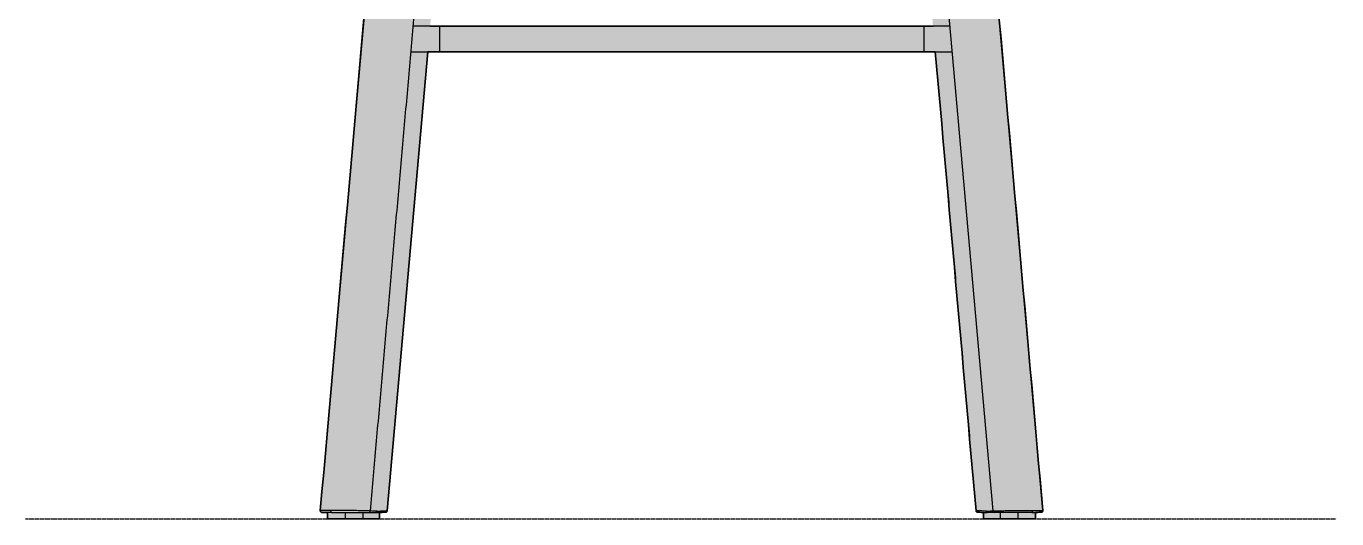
# Model space of a CAD drawing. Header units: millimetres. Extents: x 0 to 1859, y -787 to 866.
# Drawn here: x 0 to 814, y 0 to 306 of the extents above; entities that cross this region are included whole.
import ezdxf

# ---------------------------------------------------------------- set-up
doc = ezdxf.new("R2010")
doc.units = ezdxf.units.MM
doc.linetypes.add('Dots', pattern=[1, 0, -1])
doc.layers.add('Blocks', color=7, linetype='Continuous')
doc.layers.add('Blocks$Fill', color=7, linetype='Continuous', true_color=0xffffff)
for name, color, linetype, lineweight, true_color in [('Blocks$Inner', 7, 'Continuous', 25, 0x007f00), ('Blocks$Outline', 7, 'Continuous', 35, 0xff3f3f), ('Groud', 7, 'Dots', 25, 0x243775)]:
    doc.layers.add(name, color=color, linetype=linetype, lineweight=lineweight, true_color=true_color)

# ---------------------------------------------------------------- blocks, each defined once
blk = doc.blocks.new('Form Barstool High Front')
at = {"layer": 'Blocks$Fill'}
h = blk.add_hatch(color=256, dxfattribs=at)
h.paths.add_polyline_path([(572.24, 825.63), (570.02, 828.63), (568.87, 830.11), (567.69, 831.56), (566.41, 833.04), (565.08, 834.47), (563.71, 835.87), (562.31, 837.22), (560.9, 838.51), (559.47, 839.76), (558, 840.97), (556.5, 842.13), (555.05, 843.18), (553.58, 844.19), (552.09, 845.16), (550.57, 846.09), (549.15, 846.92), (547.72, 847.72), (546.27, 848.48), (544.8, 849.22), (542.12, 850.49), (539.4, 851.67), (537.5, 852.43), (535.59, 853.15), (533.66, 853.83), (531.72, 854.48), (528, 855.6), (524.24, 856.61), (520.58, 857.48), (516.9, 858.27), (509.66, 859.66), (498.88, 861.44), (492.62, 862.31), (485.3, 863.19), (476.75, 864), (466.86, 864.7), (456.36, 865.21), (432.59, 865.76), (407.1, 865.82), (402.07, 865.82), (365.07, 865.46), (346.26, 864.63), (336.45, 863.92), (327.86, 863.07), (317.52, 861.76), (307.75, 860.22), (297.94, 858.41), (295.04, 857.8), (291.5, 856.99), (287.53, 855.97), (283.68, 854.86), (281.69, 854.22), (279.7, 853.54), (277.71, 852.82), (275.75, 852.05), (273.01, 850.9), (271.52, 850.22), (270.08, 849.52), (269.23, 849.08), (267.14, 847.96), (261.57, 844.74), (260.82, 844.28), (260.09, 843.81), (259.37, 843.32), (258.66, 842.83), (257.49, 841.97), (256.36, 841.09), (255.33, 840.26), (254.33, 839.42), (253.19, 838.42), (252.08, 837.4), (251.05, 836.41), (250.04, 835.4), (248.3, 833.58), (247.01, 832.14), (245.33, 830.14), (244.35, 828.91), (243.39, 827.65), (242, 825.67), (240.77, 823.8), (240.18, 822.87), (239.63, 821.92), (239.15, 821.06), (237.82, 818.42), (236.31, 814.68), (235.84, 813.41), (235.44, 812.22), (235.05, 811.02), (233.07, 804.12), (228.53, 787.46), (226.35, 780.37), (225.37, 777.43), (224.05, 773.71), (223.34, 771.87), (222.64, 770.16), (221.96, 768.6), (221.63, 767.89), (221.3, 767.23), (221.08, 766.81), (220.42, 765.64), (218.66, 765.98), (217.55, 766.16), (216.63, 766.29), (215.8, 766.39), (215.14, 766.45), (214.54, 766.5), (213.96, 766.53), (213.42, 766.55), (212.89, 766.56), (212.39, 766.57), (211.9, 766.56), (211.45, 766.54), (210.73, 766.5), (210.06, 766.43), (209.71, 766.39), (209.38, 766.34), (209.05, 766.29), (208.72, 766.23), (208.4, 766.17), (208.08, 766.1), (207.77, 766.02), (207.48, 765.93), (207.29, 765.88), (207.1, 765.81), (206.92, 765.75), (206.74, 765.68), (206.55, 765.61), (206.37, 765.53), (206.19, 765.45), (206.01, 765.36), (205.91, 765.31), (205.82, 765.25), (205.73, 765.2), (205.63, 765.14), (205.54, 765.09), (205.45, 765.03), (205.36, 764.97), (205.27, 764.9), (205.18, 764.83), (205.09, 764.76), (205, 764.69), (204.92, 764.61), (204.83, 764.53), (204.75, 764.45), (204.67, 764.37), (204.59, 764.29), (204.54, 764.23), (204.49, 764.17), (204.45, 764.11), (204.4, 764.06), (204.36, 764), (204.31, 763.93), (204.27, 763.87), (204.22, 763.81), (204.15, 763.69), (204.08, 763.58), (204.01, 763.45), (203.94, 763.33), (203.89, 763.22), (203.84, 763.11), (203.79, 762.99), (203.74, 762.87), (203.71, 762.77), (203.67, 762.66), (203.64, 762.56), (203.6, 762.44), (203.55, 762.26), (203.51, 762.05), (203.46, 761.83), (203.42, 761.58), (203.4, 761.41), (203.38, 761.24), (203.36, 761.05), (203.35, 760.87), (203.34, 760.64), (203.33, 760.4), (203.32, 759.92), (203.33, 759.37), (203.36, 758.83), (203.38, 758.53), (203.4, 758.24), (203.43, 757.96), (203.47, 757.71), (203.49, 757.59), (203.51, 757.47), (203.53, 757.36), (203.56, 757.25), (203.58, 757.15), (203.61, 757.05), (203.67, 756.86), (203.73, 756.66), (203.77, 756.56), (203.81, 756.46), (203.85, 756.36), (203.89, 756.26), (203.98, 756.07), (204.03, 755.95), (204.09, 755.83), (204.16, 755.71), (204.23, 755.59), (204.3, 755.47), (204.38, 755.34), (204.46, 755.21), (204.55, 755.08), (204.64, 754.96), (204.72, 754.84), (204.82, 754.73), (204.91, 754.6), (205.02, 754.48), (205.13, 754.36), (205.24, 754.23), (205.36, 754.1), (205.5, 753.95), (205.65, 753.81), (205.8, 753.66), (205.97, 753.5), (206.14, 753.35), (206.33, 753.19), (206.53, 753.03), (206.73, 752.87), (207.05, 752.62), (207.4, 752.37), (207.77, 752.12), (208.17, 751.86), (208.63, 751.58), (209.12, 751.28), (209.65, 750.98), (210.23, 750.68), (211.44, 750.08), (212.73, 749.48), (213.64, 749.04), (214.06, 748.86), (214.26, 748.78), (214.45, 748.71), (214.67, 748.63), (219.39, 746.77), (222.08, 745.8), (224.81, 744.88), (229.77, 743.31), (234.24, 742), (243.45, 739.56), (243.87, 737.87), (244.19, 736.47), (244.48, 735.07), (244.75, 733.66), (244.96, 732.4), (245.14, 731.13), (245.31, 729.87), (245.45, 728.59), (245.64, 726.34), (245.76, 724.08), (245.8, 721.99), (245.79, 719.89), (245.73, 717.91), (245.67, 716.92), (245.54, 715.44), (245.53, 715.28), (182.67, 5.09), (182.67, 5.02), (182.68, 4.94), (182.68, 4.9), (182.68, 4.87), (182.68, 4.85), (182.68, 4.83), (182.69, 4.81), (182.69, 4.8), (182.69, 4.78), (182.7, 4.76), (182.7, 4.74), (182.71, 4.72), (182.71, 4.7), (182.72, 4.68), (182.73, 4.66), (182.73, 4.64), (182.74, 4.63), (182.75, 4.61), (182.76, 4.59), (182.77, 4.57), (182.77, 4.55), (182.78, 4.54), (182.79, 4.52), (182.8, 4.5), (182.81, 4.48), (182.82, 4.46), (182.84, 4.45), (182.85, 4.43), (182.86, 4.41), (182.87, 4.4), (182.88, 4.38), (182.9, 4.36), (182.91, 4.35), (182.92, 4.33), (182.94, 4.32), (182.95, 4.3), (182.97, 4.29), (182.98, 4.27), (183, 4.26), (183.01, 4.25), (183.03, 4.23), (183.04, 4.23), (183.04, 4.22), (183.05, 4.22), (183.06, 4.21), (183.07, 4.2), (183.08, 4.2), (183.09, 4.19), (183.11, 4.18), (183.12, 4.18), (183.13, 4.17), (183.15, 4.17), (183.16, 4.16), (183.2, 4.15), (183.24, 4.13), (183.28, 4.12), (183.4, 4.08), (183.54, 4.04), (183.72, 4), (187.14, 4), (187.14, 0), (187.14, 0), (197.53, 0), (197.53, 0), (197.53, 0), (197.54, 0), (197.54, 0), (197.54, 0), (197.72, 0), (197.79, 0), (197.79, 0), (197.79, 0), (209.14, 0), (209.14, 0), (219.53, 0), (219.53, 4.02), (222.66, 4.04), (223.18, 4.05), (223.34, 4.06), (223.41, 4.07), (223.46, 4.07), (223.5, 4.08), (223.54, 4.09), (223.6, 4.1), (223.65, 4.12), (223.67, 4.13), (223.69, 4.15), (223.71, 4.16), (223.74, 4.17), (223.76, 4.19), (223.78, 4.2), (223.79, 4.21), (223.81, 4.22), (223.82, 4.23), (223.84, 4.25), (223.85, 4.26), (223.86, 4.27), (223.88, 4.28), (223.89, 4.3), (223.9, 4.31), (223.91, 4.32), (223.93, 4.34), (223.94, 4.35), (223.96, 4.38), (223.98, 4.41), (224, 4.44), (224.02, 4.47), (224.03, 4.48), (224.04, 4.5), (224.05, 4.51), (224.06, 4.53), (224.07, 4.54), (224.08, 4.56), (224.08, 4.57), (224.09, 4.59), (224.1, 4.61), (224.1, 4.62), (224.11, 4.64), (224.12, 4.65), (224.12, 4.67), (224.13, 4.69), (224.14, 4.72), (224.14, 4.75), (224.15, 4.78), (224.16, 4.85), (224.18, 4.91), (249.45, 290.23), (564.68, 290.23), (589.95, 4.91), (589.97, 4.78), (589.98, 4.75), (589.99, 4.72), (589.99, 4.69), (590, 4.68), (590, 4.66), (590.01, 4.65), (590.01, 4.64), (590.02, 4.62), (590.02, 4.61), (590.03, 4.6), (590.03, 4.58), (590.04, 4.57), (590.05, 4.56), (590.05, 4.54), (590.06, 4.53), (590.07, 4.51), (590.09, 4.48), (590.11, 4.46), (590.12, 4.43), (590.14, 4.41), (590.16, 4.39), (590.18, 4.36), (590.21, 4.34), (590.23, 4.31), (590.25, 4.29), (590.28, 4.26), (590.3, 4.24), (590.33, 4.22), (590.35, 4.21), (590.36, 4.19), (590.38, 4.18), (590.39, 4.17), (590.41, 4.16), (590.42, 4.15), (590.44, 4.14), (590.45, 4.13), (590.47, 4.12), (590.49, 4.12), (590.51, 4.11), (590.52, 4.1), (590.59, 4.09), (590.62, 4.08), (590.66, 4.07), (590.72, 4.07), (590.78, 4.06), (590.94, 4.05), (591.46, 4.04), (594.59, 4.02), (594.59, 0), (594.77, 0), (604.99, 0), (604.99, 0), (604.99, 0), (616.34, 0), (616.34, 0), (616.34, 0), (616.56, 0), (616.58, 0), (616.59, 0), (616.59, 0), (616.59, 0), (626.99, 0), (626.99, 4.02), (629.97, 4.05), (630.49, 4.06), (630.58, 4.07), (630.66, 4.08), (630.72, 4.08), (630.77, 4.09), (630.82, 4.1), (630.85, 4.1), (630.92, 4.12), (630.94, 4.13), (630.95, 4.14), (630.97, 4.15), (630.99, 4.16), (631.01, 4.17), (631.03, 4.19), (631.04, 4.2), (631.06, 4.21), (631.08, 4.23), (631.09, 4.24), (631.11, 4.25), (631.12, 4.27), (631.14, 4.28), (631.15, 4.29), (631.17, 4.31), (631.18, 4.32), (631.19, 4.34), (631.21, 4.35), (631.23, 4.38), (631.25, 4.41), (631.28, 4.44), (631.3, 4.47), (631.32, 4.5), (631.33, 4.53), (631.35, 4.56), (631.37, 4.59), (631.38, 4.62), (631.39, 4.64), (631.39, 4.65), (631.4, 4.67), (631.4, 4.68), (631.41, 4.7), (631.42, 4.71), (631.42, 4.73), (631.42, 4.74), (631.43, 4.76), (631.43, 4.77), (631.43, 4.79), (631.44, 4.81), (631.44, 4.82), (631.44, 4.84), (631.45, 4.87), (631.45, 4.91), (631.45, 4.94), (631.45, 5.09), (603.76, 317.91), (569.71, 702.6), (568.59, 715.28), (568.59, 715.28), (568.36, 719.04), (568.33, 720.18), (568.31, 721.32), (568.35, 723.6), (568.4, 724.95), (568.48, 726.3), (568.59, 727.64), (568.72, 728.98), (569, 731.27), (569.36, 733.54), (569.59, 734.8), (569.84, 736.06), (570.42, 738.55), (570.67, 739.54), (574.29, 740.45), (581.88, 742.55), (589.64, 744.96), (593.34, 746.22), (595.16, 746.88), (601.06, 749.28), (602.39, 749.9), (603.64, 750.51), (604.14, 750.77), (604.62, 751.03), (605.07, 751.29), (605.51, 751.55), (606.23, 752), (606.57, 752.23), (606.9, 752.46), (607.18, 752.66), (607.45, 752.86), (607.71, 753.07), (607.96, 753.28), (608.18, 753.47), (608.39, 753.66), (608.59, 753.85), (608.78, 754.04), (608.92, 754.18), (609.04, 754.32), (609.16, 754.45), (609.26, 754.57), (609.4, 754.74), (609.52, 754.9), (609.66, 755.09), (609.79, 755.3), (609.87, 755.42), (609.95, 755.54), (610.02, 755.66), (610.08, 755.79), (610.16, 755.93), (610.23, 756.08), (610.29, 756.23), (610.35, 756.37), (610.41, 756.54), (610.47, 756.71), (610.52, 756.89), (610.57, 757.06), (610.61, 757.25), (610.65, 757.44), (610.69, 757.62), (610.72, 757.81), (610.75, 758.04), (610.78, 758.26), (610.82, 758.7), (610.85, 759.09), (610.87, 759.48), (610.88, 759.82), (610.88, 760.16), (610.87, 760.44), (610.86, 760.72), (610.84, 760.96), (610.82, 761.19), (610.79, 761.46), (610.75, 761.71), (610.7, 761.95), (610.68, 762.07), (610.65, 762.18), (610.62, 762.31), (610.59, 762.43), (610.55, 762.55), (610.51, 762.67), (610.47, 762.78), (610.43, 762.89), (610.39, 763), (610.35, 763.11), (610.29, 763.22), (610.24, 763.33), (610.19, 763.44), (610.13, 763.55), (610.07, 763.65), (610.01, 763.74), (609.95, 763.84), (609.89, 763.93), (609.82, 764.02), (609.74, 764.12), (609.67, 764.21), (609.59, 764.29), (609.52, 764.37), (609.44, 764.45), (609.36, 764.53), (609.29, 764.6), (609.22, 764.66), (609.15, 764.72), (609.08, 764.78), (609.01, 764.83), (608.94, 764.88), (608.87, 764.93), (608.73, 765.03), (608.64, 765.09), (608.56, 765.14), (608.47, 765.19), (608.38, 765.24), (608.2, 765.34), (608.02, 765.43), (607.81, 765.53), (607.59, 765.63), (607.36, 765.71), (607.13, 765.8), (606.87, 765.88), (606.61, 765.96), (606.33, 766.04), (606.05, 766.11), (605.74, 766.18), (605.41, 766.24), (605.08, 766.3), (604.74, 766.35), (604.38, 766.4), (604, 766.45), (603.61, 766.48), (603.2, 766.52), (602.78, 766.54), (602.35, 766.56), (601.89, 766.56), (601.42, 766.57), (600.75, 766.55), (600.03, 766.52), (599.31, 766.47), (598.54, 766.4), (597.78, 766.31), (596.97, 766.2), (595.32, 765.94), (593.76, 765.64), (593.26, 766.54), (592.76, 767.5), (592.49, 768.05), (592.22, 768.64), (591.67, 769.9), (590.79, 772.05), (589.75, 774.8), (588.59, 778.13), (586.76, 783.83), (584.04, 793.27), (579.86, 808.61), (578.82, 812.04), (578.44, 813.17), (577.95, 814.51), (576.38, 818.42), (575.05, 821.06), (574.58, 821.92), (574.02, 822.86), (573.44, 823.79)], flags=0)
h.paths.add_polyline_path([(407.1, 721.3), (419.53, 721.39), (432.96, 721.78), (457.83, 723.12), (479.7, 724.88), (505.16, 727.65), (523.28, 730.2), (524.43, 726.6), (524.76, 725.49), (525.06, 724.37), (525.34, 723.25), (525.6, 722.12), (526.06, 719.85), (526.45, 717.56), (527.06, 712.88), (527.07, 712.87), (527.09, 712.85), (527.1, 712.83), (527.11, 712.81), (527.12, 712.8), (527.13, 712.78), (527.14, 712.76), (527.15, 712.74), (527.17, 712.7), (527.18, 712.66), (527.2, 712.62), (527.22, 712.57), (527.23, 712.53), (527.25, 712.49), (527.27, 712.4), (527.42, 711.83), (527.62, 711.01), (527.69, 710.69), (527.81, 710.01), (527.92, 709.31), (527.93, 709.21), (527.99, 708.7), (528, 708.49), (528.03, 707.87), (528.05, 707.28), (528.04, 707), (528.04, 706.73), (528.03, 706.49), (528.01, 706.26), (527.98, 705.87), (527.92, 705.42), (527.92, 705.39), (527.91, 705.35), (527.91, 705.31), (535.39, 620.85), (278.73, 620.85), (286.21, 705.3), (286.16, 705.79), (286.1, 706.47), (286.08, 706.86), (286.07, 707.07), (286.07, 707.32), (286.09, 707.88), (286.12, 708.49), (286.13, 708.59), (286.18, 709.1), (286.2, 709.31), (286.31, 710.01), (286.44, 710.69), (286.5, 711.01), (286.71, 711.87), (286.92, 712.68), (286.95, 712.79), (286.96, 712.88), (287.16, 714.06), (287.67, 717.56), (288.06, 719.85), (288.52, 722.12), (288.79, 723.25), (289.07, 724.37), (289.37, 725.49), (289.69, 726.6), (290.85, 730.22), (311.02, 727.41), (334.3, 724.92), (361.9, 722.82), (387.78, 721.66), (394.93, 721.43)], flags=0)
h.paths.add_polyline_path([(563.26, 306.23), (250.86, 306.23), (276.08, 590.9), (538.04, 590.9)], flags=0)
at = {"layer": 'Blocks$Inner'}
for p, q in [((573.8, 306.23), (240.31, 306.23)), ((256.62, 306.23), (256.62, 290.23)), ((557.5, 306.23), (557.5, 290.23)), ((224.18, 4.91), (249.45, 290.23)), ((238.95, 290.23), (575.1, 290.23)), ((187.14, 0), (187.14, 4)), ((198.14, 4), (198.14, 0)), ((209.14, 4), (209.14, 0)), ((615.99, 4), (615.99, 0))]:
    blk.add_line(p, q, dxfattribs=at)
for points in [[(276, 713.03), (275.21, 713.4), (274.01, 713.79), (272.45, 714.18), (270.56, 714.56), (268.41, 714.92), (266.05, 715.26), (263.55, 715.56), (260.97, 715.81), (258.56, 716), (256.2, 716.13), (253.96, 716.21), (251.9, 716.24), (250.05, 716.2), (248.48, 716.11), (247.21, 715.97), (246.29, 715.78), (245.72, 715.54), (245.53, 715.28), (244.41, 702.6), (216.27, 384.69), (182.67, 5.09)], [(631.45, 5.09), (603.76, 317.91), (569.71, 702.6), (568.59, 715.28)], [(548.47, 590.99), (566.96, 382.14), (600.35, 4.91)]]:
    blk.add_lwpolyline(points, dxfattribs=at)
for points in [[(213.78, 4.91), (241.26, 315.4)], [(564.68, 290.23), (589.95, 4.91)], [(219.53, 0), (219.53, 4.02)], [(594.59, 0), (594.59, 4.02)], [(604.99, 4), (604.99, 0)], [(626.99, 0), (626.99, 4.02)]]:
    blk.add_open_spline(points, degree=1, dxfattribs=at)
for points, knots in [([(182.67, 5.09), (182.67, 4.99), (182.67, 4.79), (182.79, 4.49), (183, 4.23), (183.19, 4.13), (183.72, 4)], [32.721988, 32.721988, 32.721988, 32.721988, 32.954313, 33.206019, 33.466326, 33.721988, 33.721988, 33.721988, 33.721988]), ([(189.1, 5.15), (188.47, 5.15), (187.27, 5.15), (185.85, 5.14), (184.78, 5.14), (183.79, 5.13), (183.06, 5.11), (182.68, 5.1)], [2, 2, 2, 2, 2.164047, 2.312492, 2.442202, 2.556755, 3, 3, 3, 3]), ([(189.67, 4), (189.17, 4), (188.08, 4), (186.61, 4), (185.26, 4), (184.21, 4), (183.63, 4), (183.73, 4), (183.77, 4)], [0, 0, 0, 0, 0.134913, 0.287618, 0.459857, 0.652739, 0.866179, 1, 1, 1, 1]), ([(189.1, 5.15), (189.09, 5.02), (189.09, 4.88), (189.13, 4.6), (189.17, 4.46), (189.29, 4.23), (189.36, 4.14), (189.52, 4.02), (189.6, 4), (189.67, 4)], [0, 0, 0, 0, 0.25, 0.25, 0.500001, 0.500001, 0.750001, 0.750001, 1, 1, 1, 1]), ([(198.07, 5.12), (197.94, 5.12), (197.67, 5.12), (197.27, 5.13), (196.88, 5.13), (196.48, 5.13), (196.09, 5.13), (195.43, 5.13), (194.51, 5.14), (193.35, 5.14), (192.22, 5.15), (191.31, 5.15), (190.6, 5.15), (190.09, 5.15), (189.58, 5.15), (189.26, 5.15), (189.1, 5.15)], [1, 1, 1, 1, 1.041508, 1.083006, 1.124494, 1.165973, 1.207443, 1.248904, 1.374706, 1.500439, 1.626117, 1.751749, 1.813818, 1.875882, 1.937942, 2, 2, 2, 2]), ([(189.67, 4), (190.21, 4), (191.36, 4), (193.38, 4), (195.78, 4), (198.55, 4), (201.59, 4), (204.72, 4), (207.66, 4), (210.14, 4), (211.84, 4), (213.03, 4)], [1, 1, 1, 1, 1.061423, 1.130945, 1.209362, 1.297176, 1.39435, 1.500008, 1.612222, 1.72804, 2, 2, 2, 2]), ([(213.77, 4.91), (213.77, 4.91), (213.84, 4.92), (213.61, 4.93), (213.06, 4.95), (212.1, 4.98), (210.81, 5), (209.19, 5.02), (207.31, 5.05), (205.21, 5.07), (202.92, 5.09), (200.53, 5.11), (198.89, 5.12), (198.07, 5.12)], [0, 0, 0, 0, 0.002425, 0.102114, 0.201925, 0.30183, 0.401778, 0.501724, 0.601622, 0.701423, 0.8011, 0.900626, 1, 1, 1, 1]), ([(209.14, 0), (209.61, 0), (210.78, 0), (212.64, 0), (214.61, 0), (216.37, 0), (217.8, 0), (218.81, 0), (219.43, 0), (219.5, 0), (219.53, 0)], [0, 0, 0, 0, 0.084395, 0.21238, 0.345686, 0.481821, 0.617956, 0.751262, 0.879248, 1, 1, 1, 1]), ([(213.03, 4), (213.22, 4.1), (213.39, 4.19), (213.59, 4.4), (213.73, 4.64), (213.76, 4.82), (213.78, 4.91)], [0, 0, 0, 0, 0.254808, 0.513061, 0.764415, 1, 1, 1, 1]), ([(213.03, 4), (213.2, 4), (214.08, 4), (215.49, 4), (216.64, 4), (217.18, 4)], [2, 2, 2, 2, 2.113432, 2.584136, 3, 3, 3, 3]), ([(217.75, 4.85), (217.09, 4.85), (215.83, 4.85), (214.42, 4.85), (213.77, 4.86)], [0, 0, 0, 0, 0.532161, 1, 1, 1, 1]), ([(217.18, 4), (217.24, 4), (217.31, 4.02), (217.44, 4.1), (217.5, 4.16), (217.61, 4.32), (217.66, 4.42), (217.72, 4.63), (217.74, 4.74), (217.75, 4.85)], [3, 3, 3, 3, 3.249999, 3.249999, 3.499999, 3.499999, 3.75, 3.75, 4, 4, 4, 4]), ([(217.27, 4.01), (218.2, 4.01), (220.06, 4.02), (222.04, 4.03), (223.36, 4.05), (223.52, 4.08), (223.6, 4.1)], [0, 0, 0, 0, 0.247874, 0.496616, 0.747102, 1, 1, 1, 1]), ([(217.75, 4.85), (218.38, 4.85), (219.58, 4.85), (221, 4.86), (222.07, 4.86), (223.06, 4.87), (223.79, 4.89), (224.17, 4.9), (224.14, 4.91), (224.14, 4.91)], [4, 4, 4, 4, 4.16412, 4.312615, 4.442356, 4.556928, 4.754387, 4.924732, 5, 5, 5, 5]), ([(223.53, 4.06), (223.61, 4.1), (223.79, 4.19), (223.99, 4.4), (224.13, 4.64), (224.16, 4.82), (224.17, 4.91)], [0, 0, 0, 0, 0.254775, 0.512994, 0.764316, 1, 1, 1, 1]), ([(589.95, 4.91), (589.96, 4.82), (589.99, 4.64), (590.13, 4.4), (590.33, 4.19), (590.52, 4.1)], [286.439488, 286.439488, 286.439488, 286.439488, 286.675073, 286.926427, 287.439488, 287.439488, 287.439488, 287.439488]), ([(596.37, 4.85), (595.73, 4.85), (594.45, 4.85), (592.86, 4.86), (591.57, 4.87), (590.64, 4.88), (590.05, 4.89), (589.99, 4.91), (589.95, 4.91)], [4, 4, 4, 4, 4.166864, 4.333795, 4.500881, 4.668191, 4.835747, 5, 5, 5, 5]), ([(590.52, 4.1), (590.6, 4.08), (590.76, 4.05), (592.08, 4.03), (594.06, 4.02), (595.92, 4.01), (596.85, 4.01)], [287.439488, 287.439488, 287.439488, 287.439488, 287.692385, 287.942872, 288.191614, 288.439488, 288.439488, 288.439488, 288.439488]), ([(604.99, 0), (604.52, 0), (603.34, 0), (601.49, 0), (599.51, 0), (597.76, 0), (596.33, 0), (595.31, 0), (594.7, 0), (594.62, 0), (594.59, 0)], [0, 0, 0, 0, 0.084395, 0.21238, 0.345686, 0.481821, 0.617956, 0.751262, 0.879248, 1, 1, 1, 1]), ([(596.37, 4.85), (597.21, 4.85), (598.43, 4.85), (599.81, 4.86), (600.23, 4.86)], [0, 0, 0, 0, 0.693955, 1, 1, 1, 1]), ([(596.95, 4), (596.88, 4), (596.82, 4.02), (596.68, 4.1), (596.62, 4.16), (596.51, 4.32), (596.47, 4.42), (596.4, 4.63), (596.38, 4.74), (596.37, 4.85)], [3, 3, 3, 3, 3.249999, 3.249999, 3.499999, 3.499999, 3.75, 3.75, 4, 4, 4, 4]), ([(601.44, 4), (600.95, 4), (600.06, 4), (598.63, 4), (597.49, 4), (596.95, 4)], [2, 2, 2, 2, 2.119465, 2.586966, 3, 3, 3, 3]), ([(600.35, 4.91), (600.36, 4.82), (600.39, 4.64), (600.53, 4.4), (600.73, 4.19), (600.91, 4.1), (601.15, 4)], [0, 0, 0, 0, 0.23568, 0.487002, 0.745223, 1, 1, 1, 1]), ([(600.39, 4.91), (600.38, 4.91), (600.75, 4.94), (601.85, 4.97), (604.11, 5.01), (606.64, 5.05), (609.06, 5.07), (611.14, 5.09), (613.5, 5.11), (615.18, 5.12), (616.06, 5.12)], [0, 0, 0, 0, 0.133096, 0.296927, 0.456576, 0.619692, 0.705489, 0.795988, 0.893259, 1, 1, 1, 1]), ([(624.45, 4), (623.91, 4), (622.77, 4), (620.74, 4), (618.34, 4), (615.57, 4), (612.53, 4), (609.41, 4), (606.46, 4), (603.99, 4), (602.28, 4), (601.43, 4), (601.44, 4), (601.44, 4)], [1, 1, 1, 1, 1.061301, 1.130686, 1.208947, 1.296588, 1.39357, 1.499018, 1.611011, 1.726599, 1.842188, 1.954181, 2, 2, 2, 2]), ([(616.06, 5.12), (616.18, 5.12), (616.43, 5.12), (616.82, 5.13), (617.22, 5.13), (617.62, 5.13), (618.04, 5.13), (618.46, 5.13), (618.9, 5.14), (619.35, 5.14), (619.81, 5.14), (620.29, 5.14), (620.8, 5.14), (621.35, 5.14), (621.94, 5.15), (622.54, 5.15), (623.16, 5.15), (623.78, 5.15), (624.41, 5.15), (624.82, 5.15), (625.03, 5.15)], [1, 1, 1, 1, 1.039353, 1.079623, 1.12092, 1.163362, 1.207066, 1.252153, 1.298545, 1.346307, 1.395699, 1.446989, 1.500447, 1.563482, 1.629295, 1.697898, 1.76929, 1.843457, 1.920375, 2, 2, 2, 2]), ([(625.03, 5.15), (625.04, 5.02), (625.04, 4.88), (624.99, 4.6), (624.95, 4.46), (624.83, 4.23), (624.76, 4.14), (624.6, 4.02), (624.52, 4), (624.45, 4)], [0, 0, 0, 0, 0.25, 0.25, 0.500001, 0.500001, 0.750001, 0.750001, 1, 1, 1, 1]), ([(624.56, 4.02), (625.49, 4.02), (627.36, 4.02), (629.35, 4.03), (630.68, 4.06), (630.84, 4.1), (630.92, 4.12)], [0, 0, 0, 0, 0.247779, 0.4965042, 0.7470247, 1, 1, 1, 1]), ([(625.03, 5.15), (625.67, 5.15), (626.95, 5.15), (628.53, 5.14), (629.82, 5.13), (630.75, 5.12), (631.34, 5.11), (631.41, 5.09), (631.45, 5.09)], [2, 2, 2, 2, 2.166833, 2.333747, 2.500816, 2.6681, 2.835635, 3, 3, 3, 3]), ([(630.92, 4.12), (631.13, 4.23), (631.33, 4.49), (631.45, 4.79), (631.45, 4.99), (631.45, 5.09)], [1, 1, 1, 1, 1.515968, 1.767674, 2, 2, 2, 2]), ([(198.14, 0), (198.02, 0), (197.8, 0), (197.45, 0), (197.1, 0), (196.75, 0), (196.4, 0), (196.04, 0), (195.69, 0), (195.33, 0), (194.97, 0), (194.62, 0), (194.26, 0), (193.91, 0), (193.56, 0), (193.21, 0), (192.87, 0), (192.53, 0), (192.2, 0), (191.87, 0), (191.55, 0), (191.24, 0), (190.94, 0), (190.64, 0), (190.36, 0), (190.08, 0), (189.82, 0), (189.56, 0), (189.32, 0), (189.09, 0), (188.88, 0), (188.67, 0), (188.48, 0), (188.3, 0), (188.13, 0), (187.98, 0), (187.84, 0), (187.71, 0), (187.6, 0), (187.5, 0), (187.41, 0), (187.34, 0), (187.27, 0), (187.22, 0), (187.18, 0), (187.16, 0), (187.14, 0), (187.14, 0), (187.14, 0)], [1, 1, 1, 1, 1.019696, 1.039637, 1.059816, 1.080229, 1.100868, 1.121726, 1.142795, 1.164067, 1.185533, 1.207183, 1.229007, 1.250993, 1.273131, 1.295409, 1.317813, 1.340332, 1.362952, 1.385658, 1.408438, 1.431277, 1.45416, 1.477072, 1.5, 1.522928, 1.54584, 1.568723, 1.591562, 1.614342, 1.637048, 1.659668, 1.682187, 1.704591, 1.726869, 1.749007, 1.770993, 1.792817, 1.814467, 1.835933, 1.857205, 1.878274, 1.899132, 1.919771, 1.940184, 1.960363, 1.980304, 2, 2, 2, 2]), ([(209.14, 0), (209.14, 0), (209.13, 0), (209.12, 0), (209.09, 0), (209.05, 0), (209, 0), (208.94, 0), (208.86, 0), (208.78, 0), (208.67, 0), (208.56, 0), (208.43, 0), (208.29, 0), (208.14, 0), (207.98, 0), (207.8, 0), (207.6, 0), (207.4, 0), (207.18, 0), (206.95, 0), (206.71, 0), (206.46, 0), (206.19, 0), (205.92, 0), (205.63, 0), (205.34, 0), (205.03, 0), (204.72, 0), (204.4, 0), (204.08, 0), (203.74, 0), (203.4, 0), (203.06, 0), (202.71, 0), (202.36, 0), (202.01, 0), (201.66, 0), (201.3, 0), (200.94, 0), (200.59, 0), (200.23, 0), (199.87, 0), (199.52, 0), (199.17, 0), (198.82, 0), (198.48, 0), (198.25, 0), (198.14, 0)], [0, 0, 0, 0, 0.019696, 0.039637, 0.059816, 0.080229, 0.100868, 0.121726, 0.142795, 0.164067, 0.185533, 0.207183, 0.229007, 0.250993, 0.273131, 0.295409, 0.317813, 0.340332, 0.362952, 0.385658, 0.408438, 0.431277, 0.45416, 0.477072, 0.5, 0.522928, 0.54584, 0.568723, 0.591562, 0.614342, 0.637048, 0.659668, 0.682187, 0.704591, 0.726869, 0.749007, 0.770993, 0.792817, 0.814467, 0.835933, 0.857205, 0.878274, 0.899132, 0.919771, 0.940184, 0.960363, 0.980304, 1, 1, 1, 1]), ([(604.99, 0), (604.99, 0), (604.99, 0), (605.01, 0), (605.03, 0), (605.07, 0), (605.12, 0), (605.19, 0), (605.26, 0), (605.35, 0), (605.45, 0), (605.56, 0), (605.69, 0), (605.83, 0), (605.98, 0), (606.15, 0), (606.33, 0), (606.52, 0), (606.72, 0), (606.94, 0), (607.17, 0), (607.41, 0), (607.67, 0), (607.93, 0), (608.21, 0), (608.49, 0), (608.79, 0), (609.09, 0), (609.4, 0), (609.72, 0), (610.05, 0), (610.38, 0), (610.72, 0), (611.06, 0), (611.41, 0), (611.76, 0), (612.11, 0), (612.47, 0), (612.82, 0), (613.18, 0), (613.54, 0), (613.89, 0), (614.25, 0), (614.6, 0), (614.95, 0), (615.3, 0), (615.64, 0), (615.87, 0), (615.99, 0)], [4, 4, 4, 4, 4.019696, 4.039637, 4.059816, 4.080229, 4.100868, 4.121726, 4.142795, 4.164067, 4.185533, 4.207183, 4.229007, 4.250993, 4.273131, 4.295409, 4.317813, 4.340332, 4.362952, 4.385658, 4.408438, 4.431277, 4.45416, 4.477072, 4.5, 4.522928, 4.54584, 4.568723, 4.591562, 4.614342, 4.637048, 4.659668, 4.682187, 4.704591, 4.726869, 4.749007, 4.770993, 4.792817, 4.814467, 4.835933, 4.857205, 4.878274, 4.899132, 4.919771, 4.940184, 4.960363, 4.980304, 5, 5, 5, 5]), ([(615.99, 0), (616.1, 0), (616.33, 0), (616.67, 0), (617.02, 0), (617.37, 0), (617.72, 0), (618.08, 0), (618.43, 0), (618.79, 0), (619.15, 0), (619.51, 0), (619.86, 0), (620.21, 0), (620.56, 0), (620.91, 0), (621.25, 0), (621.59, 0), (621.93, 0), (622.25, 0), (622.57, 0), (622.88, 0), (623.19, 0), (623.48, 0), (623.77, 0), (624.04, 0), (624.31, 0), (624.56, 0), (624.8, 0), (625.03, 0), (625.25, 0), (625.45, 0), (625.65, 0), (625.83, 0), (625.99, 0), (626.14, 0), (626.28, 0), (626.41, 0), (626.52, 0), (626.62, 0), (626.71, 0), (626.79, 0), (626.85, 0), (626.9, 0), (626.94, 0), (626.97, 0), (626.98, 0), (626.99, 0), (626.99, 0)], [5, 5, 5, 5, 5.019696, 5.039637, 5.059816, 5.080229, 5.100868, 5.121726, 5.142795, 5.164067, 5.185533, 5.207183, 5.229007, 5.250993, 5.273131, 5.295409, 5.317813, 5.340332, 5.362952, 5.385658, 5.408438, 5.431277, 5.45416, 5.477072, 5.5, 5.522928, 5.54584, 5.568723, 5.591562, 5.614342, 5.637048, 5.659668, 5.682187, 5.704591, 5.726869, 5.749007, 5.770993, 5.792817, 5.814467, 5.835933, 5.857205, 5.878274, 5.899132, 5.919771, 5.940184, 5.960363, 5.980304, 6, 6, 6, 6])]:
    blk.add_open_spline(points, degree=3, knots=knots, dxfattribs=at)
at = {"layer": 'Blocks$Outline'}
for points in [[(563.26, 306.23), (250.86, 306.23)], [(224.18, 4.91), (249.45, 290.23)], [(249.45, 290.23), (564.68, 290.23)]]:
    blk.add_lwpolyline(points, dxfattribs=at)
for points, knots in [([(630.92, 4.12), (631.13, 4.23), (631.33, 4.49), (631.45, 4.79), (631.45, 4.99), (631.45, 5.09), (622.22, 109.36), (612.99, 213.64), (603.76, 317.91), (592.41, 446.14), (581.06, 574.37), (569.71, 702.6), (569.34, 706.83), (568.97, 711.05), (568.59, 715.28), (568.59, 715.28), (568.5, 716.53), (568.3, 719.3), (568.3, 723.88), (568.63, 728.73), (569.33, 733.72), (570.08, 737.23), (570.58, 739.21), (570.67, 739.54)], [0, 0, 0, 0, 0.515968, 0.767674, 1, 1, 1, 2, 2, 2, 3, 3, 3, 15.721891, 15.721988, 15.721988, 15.721988, 15.831866, 15.964659, 16.121626, 16.25598, 16.405092, 16.434986, 16.434986, 16.434986, 16.434986]), ([(245.53, 715.28), (245.16, 711.05), (244.78, 706.83), (244.41, 702.6), (235.03, 596.63), (225.65, 490.66), (216.27, 384.69), (205.07, 258.16), (193.87, 131.62), (182.67, 5.09), (182.67, 4.99), (182.67, 4.79), (182.79, 4.49), (183, 4.23), (183.19, 4.13), (183.72, 4)], [18, 18, 18, 18, 30.721988, 30.721988, 30.721988, 31.721988, 31.721988, 31.721988, 32.721988, 32.721988, 32.721988, 32.954313, 33.206019, 33.466326, 33.721988, 33.721988, 33.721988, 33.721988]), ([(564.68, 290.23), (573.1, 195.13), (581.52, 100.02), (589.95, 4.91), (589.96, 4.82), (589.99, 4.64), (590.13, 4.4), (590.33, 4.19), (590.52, 4.1), (590.6, 4.08), (590.76, 4.05), (592.08, 4.03), (593.51, 4.02), (594.46, 4.02), (594.59, 4.02)], [0, 0, 0, 0, 286.439488, 286.439488, 286.439488, 286.675073, 286.926427, 287.439488, 287.439488, 287.439488, 287.692385, 287.942872, 288.191614, 288.230996, 288.230996, 288.230996, 288.230996]), ([(183.72, 4), (183.72, 4), (183.74, 4), (184.21, 4), (185.26, 4), (186.34, 4), (186.99, 4), (187.14, 4)], [-0.9004343, -0.9004343, -0.9004343, -0.9004343, -0.8661791, -0.6527395, -0.4598567, -0.287618, -0.2411313, -0.2411313, -0.2411313, -0.2411313]), ([(187.14, 4), (187.14, 2.67), (187.14, 1.33), (187.14, 0), (187.14, 0), (187.14, 0), (187.16, 0), (187.18, 0), (187.22, 0), (187.27, 0), (187.34, 0), (187.41, 0), (187.5, 0), (187.6, 0), (187.71, 0), (187.84, 0), (187.98, 0), (188.13, 0), (188.3, 0), (188.48, 0), (188.67, 0), (188.88, 0), (189.09, 0), (189.32, 0), (189.56, 0), (189.82, 0), (190.08, 0), (190.36, 0), (190.64, 0), (190.94, 0), (191.24, 0), (191.55, 0), (191.87, 0), (192.2, 0), (192.53, 0), (192.87, 0), (193.21, 0), (193.56, 0), (193.91, 0), (194.26, 0), (194.62, 0), (194.97, 0), (195.33, 0), (195.69, 0), (196.04, 0), (196.4, 0), (196.75, 0), (197.1, 0), (197.36, 0), (197.51, 0), (197.53, 0), (197.53, 0)], [-6, -6, -6, -6, -2, -2, -2, -1.980304, -1.960363, -1.940184, -1.919771, -1.899132, -1.878274, -1.857205, -1.835933, -1.814467, -1.792817, -1.770993, -1.749007, -1.726869, -1.704591, -1.682187, -1.659668, -1.637048, -1.614342, -1.591562, -1.568723, -1.54584, -1.522928, -1.5, -1.477072, -1.45416, -1.431277, -1.408438, -1.385658, -1.362952, -1.340332, -1.317813, -1.295409, -1.273131, -1.250993, -1.229007, -1.207183, -1.185533, -1.164067, -1.142795, -1.121726, -1.100868, -1.080229, -1.059816, -1.039637, -1.034897, -1.034897, -1.034897, -1.034897, -1.034897]), ([(197.53, 0), (197.54, 0), (197.55, 0), (197.76, 0), (197.79, 0)], [-1, -1, -1, -1, -0.110529, 0, 0, 0, 0]), ([(209.14, 0), (209.61, 0), (210.78, 0), (212.64, 0), (214.61, 0), (216.37, 0), (217.8, 0), (218.81, 0), (219.43, 0), (219.5, 0), (219.53, 0), (219.53, 1.34), (219.53, 2.68), (219.53, 4.02)], [0, 0, 0, 0, 0.084395, 0.21238, 0.345686, 0.481821, 0.617956, 0.751262, 0.879248, 1, 1, 1, 5, 5, 5, 5]), ([(219.53, 4.02), (219.67, 4.02), (220.61, 4.02), (222.04, 4.03), (223.36, 4.05), (223.52, 4.08), (223.6, 4.1)], [0.2084914, 0.2084914, 0.2084914, 0.2084914, 0.247874, 0.4966158, 0.7471024, 1, 1, 1, 1]), ([(223.6, 4.1), (223.66, 4.13), (223.81, 4.21), (223.99, 4.4), (224.13, 4.64), (224.16, 4.82), (224.18, 4.91)], [0.0716625, 0.0716625, 0.0716625, 0.0716625, 0.2547752, 0.512994, 0.7643162, 1, 1, 1, 1]), ([(594.59, 4.02), (594.59, 2.68), (594.59, 1.34), (594.59, 0), (594.62, 0), (594.7, 0), (595.31, 0), (596.33, 0), (597.76, 0), (599.51, 0), (601.49, 0), (603.34, 0), (604.52, 0), (604.99, 0)], [-5, -5, -5, -5, -1, -1, -1, -0.879248, -0.751262, -0.617956, -0.481821, -0.345686, -0.21238, -0.084395, 0, 0, 0, 0]), ([(616.34, 0), (616.36, 0), (616.58, 0), (616.58, 0), (616.59, 0)], [0, 0, 0, 0, 0.1105289, 1, 1, 1, 1]), ([(616.59, 0), (616.62, 0), (616.76, 0), (617.02, 0), (617.37, 0), (617.72, 0), (618.08, 0), (618.43, 0), (618.79, 0), (619.15, 0), (619.51, 0), (619.86, 0), (620.21, 0), (620.56, 0), (620.91, 0), (621.25, 0), (621.59, 0), (621.93, 0), (622.25, 0), (622.57, 0), (622.88, 0), (623.19, 0), (623.48, 0), (623.77, 0), (624.04, 0), (624.31, 0), (624.56, 0), (624.8, 0), (625.03, 0), (625.25, 0), (625.45, 0), (625.65, 0), (625.83, 0), (625.99, 0), (626.14, 0), (626.28, 0), (626.41, 0), (626.52, 0), (626.62, 0), (626.71, 0), (626.79, 0), (626.85, 0), (626.9, 0), (626.94, 0), (626.97, 0), (626.98, 0), (626.99, 0), (626.99, 0), (626.99, 1.34), (626.99, 2.68), (626.99, 4.02)], [5.034897, 5.034897, 5.034897, 5.034897, 5.039637, 5.059816, 5.080229, 5.100868, 5.121726, 5.142795, 5.164067, 5.185533, 5.207183, 5.229007, 5.250993, 5.273131, 5.295409, 5.317813, 5.340332, 5.362952, 5.385658, 5.408438, 5.431277, 5.45416, 5.477072, 5.5, 5.522928, 5.54584, 5.568723, 5.591562, 5.614342, 5.637048, 5.659668, 5.682187, 5.704591, 5.726869, 5.749007, 5.770993, 5.792817, 5.814467, 5.835933, 5.857205, 5.878274, 5.899132, 5.919771, 5.940184, 5.960363, 5.980304, 6, 6, 6, 10, 10, 10, 10]), ([(626.99, 4.02), (627.07, 4.02), (627.95, 4.02), (629.35, 4.03), (630.68, 4.06), (630.84, 4.1), (630.92, 4.12)], [0.2239626, 0.2239626, 0.2239626, 0.2239626, 0.247779, 0.4965042, 0.7470247, 1, 1, 1, 1]), ([(197.79, 0), (197.79, 0), (197.79, 0), (197.91, 0), (198.02, 0), (198.14, 0), (198.25, 0), (198.48, 0), (198.82, 0), (199.17, 0), (199.52, 0), (199.87, 0), (200.23, 0), (200.59, 0), (200.94, 0), (201.3, 0), (201.66, 0), (202.01, 0), (202.36, 0), (202.71, 0), (203.06, 0), (203.4, 0), (203.74, 0), (204.08, 0), (204.4, 0), (204.72, 0), (205.03, 0), (205.34, 0), (205.63, 0), (205.92, 0), (206.19, 0), (206.46, 0), (206.71, 0), (206.95, 0), (207.18, 0), (207.4, 0), (207.6, 0), (207.8, 0), (207.98, 0), (208.14, 0), (208.29, 0), (208.43, 0), (208.56, 0), (208.67, 0), (208.78, 0), (208.86, 0), (208.94, 0), (209, 0), (209.05, 0), (209.09, 0), (209.12, 0), (209.13, 0), (209.14, 0), (209.14, 0), (209.14, 0), (209.14, 0), (209.14, 0)], [-1.02026, -1.02026, -1.02026, -1.02026, -1.02026, -1.019696, -1, -1, -1, -0.980304, -0.960363, -0.940184, -0.919771, -0.899132, -0.878274, -0.857205, -0.835933, -0.814467, -0.792817, -0.770993, -0.749007, -0.726869, -0.704591, -0.682187, -0.659668, -0.637048, -0.614342, -0.591562, -0.568723, -0.54584, -0.522928, -0.5, -0.477072, -0.45416, -0.431277, -0.408438, -0.385658, -0.362952, -0.340332, -0.317813, -0.295409, -0.273131, -0.250993, -0.229007, -0.207183, -0.185533, -0.164067, -0.142795, -0.121726, -0.100868, -0.080229, -0.059816, -0.039637, -0.019696, 0, 0, 0, 0.000982, 0.000982, 0.000982, 0.000982]), ([(604.99, 0), (604.99, 0), (604.99, 0), (604.99, 0), (604.99, 0), (604.99, 0), (605.01, 0), (605.03, 0), (605.07, 0), (605.12, 0), (605.19, 0), (605.26, 0), (605.35, 0), (605.45, 0), (605.56, 0), (605.69, 0), (605.83, 0), (605.98, 0), (606.15, 0), (606.33, 0), (606.52, 0), (606.72, 0), (606.94, 0), (607.17, 0), (607.41, 0), (607.67, 0), (607.93, 0), (608.21, 0), (608.49, 0), (608.79, 0), (609.09, 0), (609.4, 0), (609.72, 0), (610.05, 0), (610.38, 0), (610.72, 0), (611.06, 0), (611.41, 0), (611.76, 0), (612.11, 0), (612.47, 0), (612.82, 0), (613.18, 0), (613.54, 0), (613.89, 0), (614.25, 0), (614.6, 0), (614.95, 0), (615.3, 0), (615.64, 0), (615.87, 0), (615.99, 0), (616.1, 0), (616.22, 0), (616.33, 0), (616.34, 0), (616.34, 0)], [3.999018, 3.999018, 3.999018, 3.999018, 4, 4, 4, 4.019696, 4.039637, 4.059816, 4.080229, 4.100868, 4.121726, 4.142795, 4.164067, 4.185533, 4.207183, 4.229007, 4.250993, 4.273131, 4.295409, 4.317813, 4.340332, 4.362952, 4.385658, 4.408438, 4.431277, 4.45416, 4.477072, 4.5, 4.522928, 4.54584, 4.568723, 4.591562, 4.614342, 4.637048, 4.659668, 4.682187, 4.704591, 4.726869, 4.749007, 4.770993, 4.792817, 4.814467, 4.835933, 4.857205, 4.878274, 4.899132, 4.919771, 4.940184, 4.960363, 4.980304, 5, 5, 5, 5.019696, 5.02026, 5.02026, 5.02026, 5.02026, 5.02026])]:
    blk.add_open_spline(points, degree=3, knots=knots, dxfattribs=at)

msp = doc.modelspace()

# ---------------------------------------------------------------- linework, layer by layer
at = {"layer": 'Groud'}
msp.add_lwpolyline([(0, 0), (814.04, 0)], dxfattribs=at)

# ---------------------------------------------------------------- block references
at = {"layer": 'Blocks'}
msp.add_blockref('Form Barstool High Front', (0, 0), dxfattribs=at)

doc.saveas('drawing.dxf')
